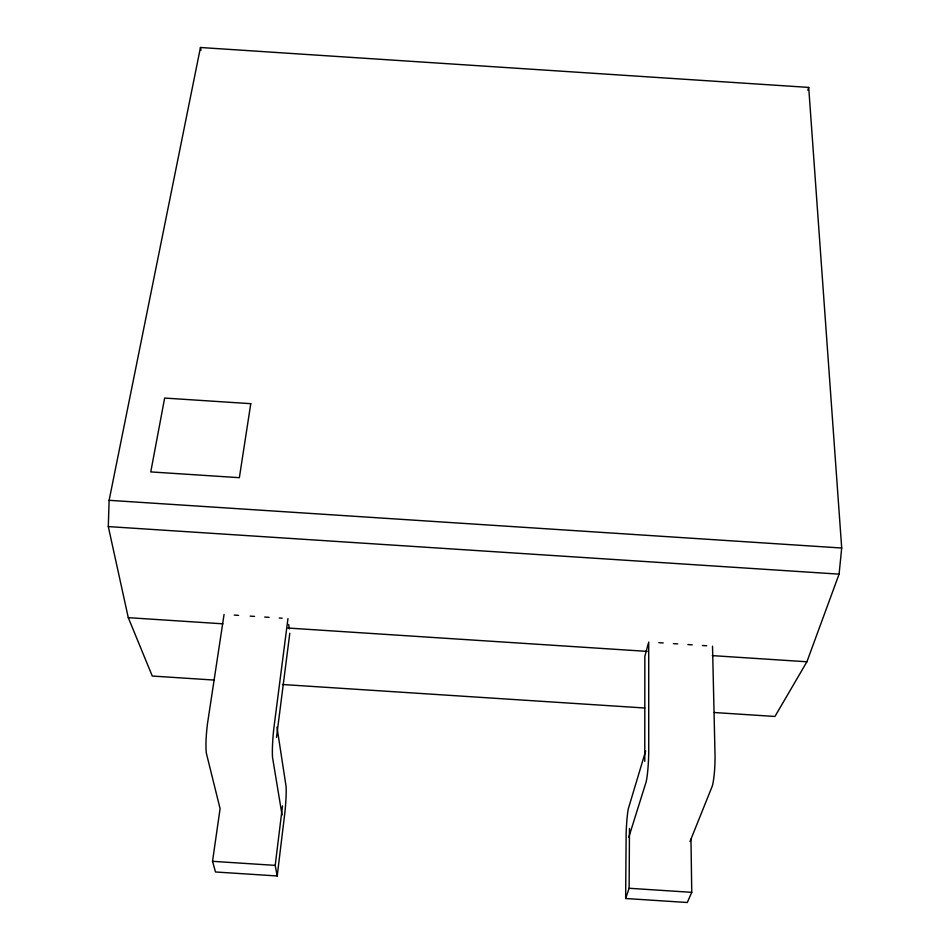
<?xml version="1.0" encoding="UTF-8"?>
<svg xmlns="http://www.w3.org/2000/svg" width="950" height="950" viewBox="0 0 950 950"><rect width="100%" height="100%" fill="white"/><g stroke="black" fill="none" stroke-linecap="round" stroke-linejoin="round"><path stroke-width="1.43" d="M644.765 761.318L644.848 656.331L648.316 643.447M690.971 839.147L691.754 892.335L687.301 902.5L625.646 898.51L629.126 888.274L629.482 828.412M625.646 898.51L626.145 834.112A25.638 2.458 -87.7 0 1 628.318 808.759L645.668 750.963M214.403 680.081L152.273 676.044L128.286 617.666L108.3 526.585L109.119 500.317L200.462 47.5L808.699 87.412L841.7 548.019L839.087 574.144L806.906 661.77L774.951 716.466L714.305 712.524M224.069 614.424L207.444 723.971A26.612 3.634 -84.6 0 0 206.376 753.314L220.091 808.652L212.527 861.318L215.507 871.981L277.21 875.971L284.941 812.012A25.65 2.363 -84.9 0 0 286.104 786.588L276.961 727.059M277.21 875.971L275.203 865.379L282.494 805.932M276.498 737.438L289.798 633.27M287.957 618.581L273.837 728.282A26.612 2.672 -85 0 0 272.555 757.601L282.079 815.076M807.821 90.214L808.699 87.412M628.698 837.52L646.166 781.826A26.6 2.779 -87.6 0 0 648.731 752.602L648.707 642.022M690.021 841.498L712.274 786.113A26.6 3.753 -88 0 0 715.065 756.901L712.524 646.166M109.119 500.317L841.7 548.019M108.3 526.585L839.087 574.144M234.234 615.078L238.581 615.363M250.206 616.123L254.553 616.408M264.717 617.061L269.076 617.346M279.241 618.011L282.15 618.201M658.861 642.675L663.207 642.96M673.36 643.625L677.718 643.898M687.871 644.563L692.217 644.848M702.371 645.501L706.729 645.786M128.286 617.666L222.906 623.818M287.957 628.045L647.223 651.391M712.274 655.619L806.906 661.77M282.435 684.499L644.789 708.011M212.527 861.318L275.203 865.379M629.126 888.274L691.754 892.335M200.462 47.5L200.949 50.386M288.693 624.447L289.239 628.864M250.776 403.679L239.364 477.684L150.765 471.912L164.647 398.062L250.776 403.679"/></g></svg>
